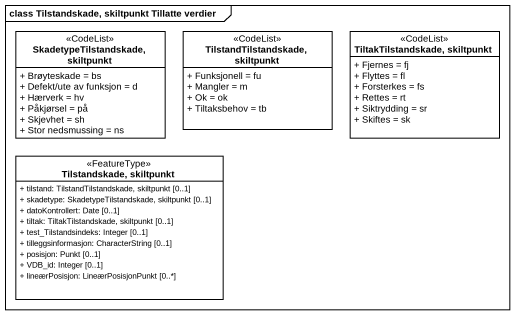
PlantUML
@startuml
mainframe class Tilstandskade, skiltpunkt Tillatte verdier
hide circle
hide empty members
skinparam classAttributeIconSize 0
class "SkadetypeTilstandskade, skiltpunkt" as SkadetypeTilstandskade <<CodeList>> {
  + Brøyteskade = bs
  + Defekt/ute av funksjon = d
  + Hærverk = hv
  + Påkjørsel = på
  + Skjevhet = sh
  + Stor nedsmussing = ns
}
class "TilstandTilstandskade, skiltpunkt" as TilstandTilstandskade <<CodeList>> {
  + Funksjonell = fu
  + Mangler = m
  + Ok = ok
  + Tiltaksbehov = tb
}
class "TiltakTilstandskade, skiltpunkt" as TiltakTilstandskade <<CodeList>> {
  + Fjernes = fj
  + Flyttes = fl
  + Forsterkes = fs
  + Rettes = rt
  + Siktrydding = sr
  + Skiftes = sk
}
class "Tilstandskade, skiltpunkt" as Tilstandskade_skiltpunkt <<FeatureType>> {
  + tilstand: TilstandTilstandskade, skiltpunkt [0..1]
  + skadetype: SkadetypeTilstandskade, skiltpunkt [0..1]
  + datoKontrollert: Date [0..1]
  + tiltak: TiltakTilstandskade, skiltpunkt [0..1]
  + test_Tilstandsindeks: Integer [0..1]
  + tilleggsinformasjon: CharacterString [0..1]
  + posisjon: Punkt [0..1]
  + VDB_id: Integer [0..1]
  + lineærPosisjon: LineærPosisjonPunkt [0..*]
}
@enduml
